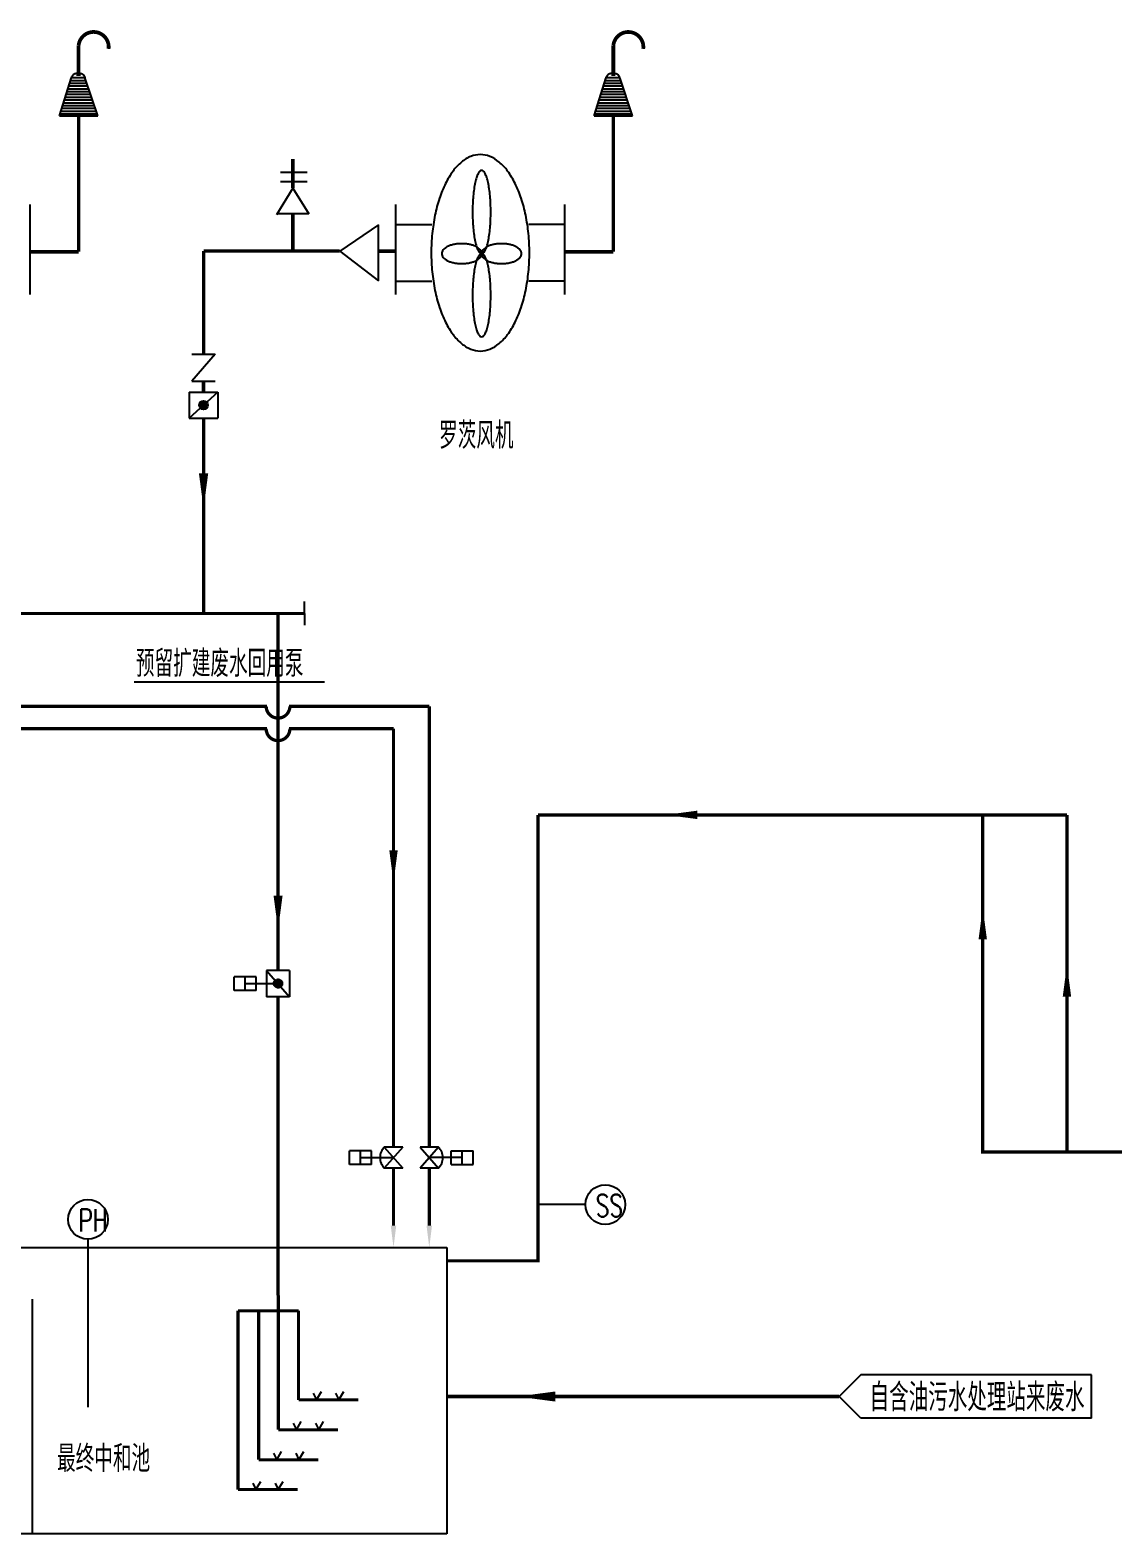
# Model space of a CAD drawing. Extents: x 51196 to 52353, y 31156 to 31960.
# Drawn here: x 51473.7 to 51636.7, y 31496.5 to 31722.7 of the extents above; entities that cross this region are included whole.
import ezdxf

# ---------------------------------------------------------------- set-up
doc = ezdxf.new("R2010")
doc.units = 0
doc.header["$LTSCALE"] = 3
doc.header["$MEASUREMENT"] = 0
for name, pattern in [('CENTER', [2, 1.25, -0.25, 0.25, -0.25]), ('DASHED2', [0.375, 0.25, -0.125]), ('HIDDEN2', [0.1875, 0.125, -0.0625])]:
    doc.linetypes.add(name, pattern=pattern)
doc.layers.get('0').update_dxf_attribs({"linetype": 'CONTINUOUS'})
for name, color, linetype in [('TT', 7, 'CONTINUOUS'), ('生产水', 5, 'CONTINUOUS'), ('碱', 6, 'DASHED2'), ('空气', 4, 'CENTER'), ('酸', 1, 'HIDDEN2')]:
    doc.layers.add(name, color=color, linetype=linetype)
doc.styles.add('HZ', font='geditxt.shx', dxfattribs={"width": 0.75, "bigfont": 'hztxt1.shx'})

msp = doc.modelspace()

# ---------------------------------------------------------------- hatches: boundary and pattern name
at = {"layer": 'TT', "linetype": 'Continuous', "ltscale": 3}
h = msp.add_hatch(color=0, dxfattribs=at)
h.paths.add_polyline_path([(51500.33, 31666.71, 0.685122), (51499.18, 31666.26, 0.186857), (51499.35, 31665.81)])
h.paths.add_polyline_path([(51500.5, 31666.26, 0.186857), (51500.33, 31666.71), (51499.35, 31665.81, 0.685122)])
at = {"layer": 'TT', "ltscale": 3}
h = msp.add_hatch(color=40, dxfattribs=at)
h.paths.add_polyline_path([(51534.21, 31542.83), (51533.8, 31542.83), (51533.8, 31539.56)])
h.paths.add_polyline_path([(51533.8, 31539.56), (51533.8, 31542.83), (51533.39, 31542.83)])
at = {"layer": '空气', "ltscale": 3}
h = msp.add_hatch(color=0, dxfattribs=at)
h.paths.add_polyline_path([(51511.05, 31579.26), (51510.4, 31579.26, 0.643887), (51511.47, 31578.77)])
h.paths.add_polyline_path([(51510.62, 31579.74, 0.216629), (51510.4, 31579.26), (51511.05, 31579.26)])
h.paths.add_polyline_path([(51510.62, 31579.74), (51511.47, 31578.77, 0.216629), (51511.69, 31579.26, 0.643887)])
at = {"layer": '酸', "ltscale": 3}
h = msp.add_hatch(color=256, dxfattribs=at)
h.paths.add_polyline_path([(51528.83, 31542.83), (51528.42, 31542.83), (51528.42, 31539.56)])
h.paths.add_polyline_path([(51528.42, 31539.56), (51528.42, 31542.83), (51528.01, 31542.83)])

# ---------------------------------------------------------------- linework, layer by layer
at = {"color": 7, "ltscale": 3}
for p, q in [((51489.39, 31624.62), (51518.06, 31624.62)), ((51535.19, 31554.66), (51532.41, 31551.49)), ((51532.41, 31554.66), (51535.19, 31551.49)), ((51535.19, 31554.66), (51532.41, 31554.66)), ((51537.09, 31552.06), (51537.09, 31554.09)), ((51537.09, 31554.09), (51540.41, 31554.09)), ((51538.75, 31552.06), (51538.75, 31554.09)), ((51540.41, 31552.06), (51540.41, 31554.09)), ((51538.75, 31553.08), (51533.8, 31553.08)), ((51537.09, 31552.06), (51540.41, 31552.06)), ((51535.19, 31551.49), (51532.41, 31551.49)), ((51482.45, 31540.8), (51482.45, 31515.53))]:
    msp.add_line(p, q, dxfattribs=at)
at = {"ltscale": 3}
msp.add_line((51557.31, 31546.01), (51550.16, 31546.01), dxfattribs=at)
at = {"color": 123, "ltscale": 3}
for p, q in [((51403.46, 31539.56), (51536.46, 31539.56)), ((51536.46, 31539.56), (51536.46, 31496.49)), ((51474.1, 31496.49), (51474.1, 31531.79)), ((51536.46, 31496.49), (51403.46, 31496.49))]:
    msp.add_line(p, q, dxfattribs=at)
at = {"ltscale": 3}
msp.add_circle((51560.29, 31546.01), 2.98, dxfattribs=at)
at = {"color": 7, "ltscale": 3}
msp.add_circle((51482.45, 31543.79), 2.98, dxfattribs=at)
msp.add_arc((51533.6, 31553.08), 2.24, 314.9192, 45.0808, dxfattribs=at)
at = {"layer": 'TT', "color": 4, "linetype": 'Continuous', "ltscale": 3}
for p, q in [((51478.17, 31709.75), (51479.92, 31715.38)), ((51479.7, 31714.68), (51482.28, 31714.68)), ((51479.83, 31715.1), (51482.14, 31715.1)), ((51480.12, 31715.52), (51481.86, 31715.52)), ((51480.74, 31715.94), (51481.31, 31715.94)), ((51483.92, 31709.75), (51482.04, 31715.38)), ((51558.62, 31709.75), (51560.37, 31715.38)), ((51560.15, 31714.68), (51562.73, 31714.68)), ((51560.28, 31715.1), (51562.59, 31715.1)), ((51560.58, 31715.52), (51562.31, 31715.52)), ((51561.2, 31715.94), (51561.76, 31715.94)), ((51564.37, 31709.75), (51562.5, 31715.38)), ((51479.05, 31712.58), (51482.97, 31712.58)), ((51479.18, 31713), (51482.83, 31713)), ((51479.31, 31713.42), (51482.69, 31713.42)), ((51479.44, 31713.84), (51482.56, 31713.84)), ((51479.57, 31714.26), (51482.42, 31714.26)), ((51559.5, 31712.58), (51563.43, 31712.58)), ((51559.63, 31713), (51563.29, 31713)), ((51559.76, 31713.42), (51563.15, 31713.42)), ((51559.89, 31713.84), (51563.01, 31713.84)), ((51560.02, 31714.26), (51562.87, 31714.26)), ((51478.4, 31710.48), (51483.67, 31710.48)), ((51478.53, 31710.9), (51483.53, 31710.9)), ((51478.66, 31711.32), (51483.39, 31711.32)), ((51478.79, 31711.74), (51483.25, 31711.74)), ((51478.92, 31712.16), (51483.11, 31712.16)), ((51558.85, 31710.48), (51564.12, 31710.48)), ((51558.98, 31710.9), (51563.98, 31710.9)), ((51559.11, 31711.32), (51563.84, 31711.32)), ((51559.24, 31711.74), (51563.7, 31711.74)), ((51559.37, 31712.16), (51563.57, 31712.16)), ((51478.17, 31709.75), (51483.92, 31709.75)), ((51478.27, 31710.06), (51483.81, 31710.06)), ((51558.62, 31709.75), (51564.37, 31709.75)), ((51558.72, 31710.06), (51564.26, 31710.06)), ((51473.76, 31682.91), (51473.76, 31696.43)), ((51528.76, 31682.91), (51528.76, 31696.43)), ((51554.22, 31682.91), (51554.22, 31696.43)), ((51526.16, 31693.38), (51520.34, 31689.43)), ((51526.16, 31684.95), (51526.16, 31693.38)), ((51528.82, 31693.42), (51534.19, 31693.42)), ((51554.16, 31693.42), (51548.79, 31693.42)), ((51520.34, 31689.43), (51526.16, 31684.95)), ((51528.82, 31684.91), (51534.19, 31684.91)), ((51554.16, 31684.91), (51548.79, 31684.91))]:
    msp.add_line(p, q, dxfattribs=at)
at = {"layer": 'TT', "color": 0, "linetype": 'Continuous', "ltscale": 3}
for p, q in [((51511.41, 31701.28), (51515.41, 31701.28)), ((51513.28, 31698.9), (51510.79, 31694.9)), ((51511.41, 31699.9), (51515.41, 31699.9)), ((51513.28, 31698.9), (51515.66, 31695.02)), ((51515.66, 31695.02), (51510.91, 31695.02)), ((51498.08, 31673.92), (51501.6, 31673.92)), ((51501.6, 31673.92), (51498.08, 31669.88)), ((51498.08, 31673.92), (51501.6, 31673.92)), ((51498.08, 31669.88), (51501.6, 31669.88)), ((51498.08, 31669.88), (51501.6, 31669.88)), ((51502.01, 31668.23), (51497.68, 31664.29)), ((51497.68, 31668.23), (51502.01, 31668.23)), ((51497.68, 31668.23), (51497.68, 31664.29)), ((51498.08, 31668.23), (51501.6, 31668.23)), ((51502.01, 31668.23), (51502.01, 31664.29)), ((51497.68, 31664.29), (51502.01, 31664.29))]:
    msp.add_line(p, q, dxfattribs=at)
at = {"layer": 'TT', "color": 4, "linetype": 'Continuous', "ltscale": 3, "const_width": 0.56}
for points in [[(51485.55, 31719.83, 1), (51481.04, 31720.39, 1)], [(51566, 31719.83, 1), (51561.5, 31720.39, 1)]]:
    msp.add_lwpolyline(points, format="xyb", dxfattribs=at)
for points in [[(51481.04, 31716.14), (51481.04, 31720.39)], [(51561.5, 31716.14), (51561.5, 31720.39)], [(51526.16, 31689.43), (51528.76, 31689.43)]]:
    msp.add_lwpolyline(points, dxfattribs=at)
at = {"layer": 'TT', "color": 4, "linetype": 'Continuous', "ltscale": 3}
for points, format in [([(51482.04, 31715.38, 0.06768), (51482.02, 31715.53, 0.063343), (51481.96, 31715.68, 0.056616), (51481.86, 31715.81, 0.049695), (51481.73, 31715.92, 0.043871), (51481.57, 31716.02, 0.039576), (51481.39, 31716.09, 0.036814), (51481.19, 31716.13, 0.035473), (51480.98, 31716.15, 0.035473), (51480.77, 31716.13, 0.036814), (51480.57, 31716.09, 0.039576), (51480.39, 31716.02, 0.043871), (51480.23, 31715.92, 0.049695), (51480.1, 31715.81, 0.056616), (51480, 31715.68, 0.063343), (51479.94, 31715.53, 0.06768), (51479.92, 31715.38, 0.06768)], "xyb"), ([(51562.5, 31715.38, 0.06768), (51562.47, 31715.53, 0.063343), (51562.41, 31715.68, 0.056616), (51562.32, 31715.81, 0.049695), (51562.18, 31715.92, 0.043871), (51562.02, 31716.02, 0.039576), (51561.84, 31716.09, 0.036814), (51561.64, 31716.13, 0.035473), (51561.43, 31716.15, 0.035473), (51561.23, 31716.13, 0.036814), (51561.03, 31716.09, 0.039576), (51560.84, 31716.02, 0.043871), (51560.68, 31715.92, 0.049695), (51560.55, 31715.81, 0.056616), (51560.45, 31715.68, 0.063343), (51560.39, 31715.53, 0.06768), (51560.37, 31715.38, 0.06768)], "xyb"), ([(51499.84, 31656.01, 1.4, 0, 0), (51499.84, 31650.69, 0, 0, 0)], "xyseb")]:
    msp.add_lwpolyline(points, format=format, dxfattribs=at)
at = {"layer": 'TT', "color": 0, "linetype": 'Continuous', "ltscale": 3, "const_width": 0.56}
for points in [[(51513.28, 31698.9), (51513.28, 31703.29)], [(51513.28, 31689.54), (51513.28, 31695.02)], [(51499.84, 31668.23), (51499.84, 31669.88)]]:
    msp.add_lwpolyline(points, dxfattribs=at)
at = {"layer": 'TT', "color": 4, "linetype": 'Continuous', "ltscale": 3}
for points in [[(51541.49, 31703.94, 0.094941), (51540.05, 31703.66, 0.078462), (51538.66, 31702.82, 0.059206), (51537.38, 31701.45, 0.044721), (51536.26, 31699.61, 0.035319), (51535.34, 31697.37, 0.029561), (51534.66, 31694.82, 0.026278), (51534.24, 31692.05, 0.024788), (51534.1, 31689.17, 0.024788), (51534.24, 31686.28, 0.026278), (51534.66, 31683.51, 0.029561), (51535.34, 31680.96, 0.035319), (51536.26, 31678.72, 0.044721), (51537.38, 31676.88, 0.059206), (51538.66, 31675.52, 0.078462), (51540.05, 31674.68, 0.094941), (51541.49, 31674.39, 0.094941), (51542.93, 31674.68, 0.078462), (51544.31, 31675.52, 0.059206), (51545.59, 31676.88, 0.044721), (51546.71, 31678.72, 0.035319), (51547.63, 31680.96, 0.029561), (51548.31, 31683.51, 0.026278), (51548.73, 31686.28, 0.024788), (51548.87, 31689.17, 0.024788), (51548.73, 31692.05, 0.026278), (51548.31, 31694.82, 0.029561), (51547.63, 31697.37, 0.035319), (51546.71, 31699.61, 0.044721), (51545.59, 31701.45, 0.059206), (51544.31, 31702.82, 0.078462), (51542.93, 31703.66, 0.094941)], [(51541.68, 31689.04, 0.18643), (51541.95, 31689.16, 0.086992), (51542.2, 31689.52, 0.04244), (51542.44, 31690.1, 0.025292), (51542.65, 31690.87, 0.01758), (51542.82, 31691.82, 0.013713), (51542.95, 31692.91, 0.011736), (51543.02, 31694.08, 0.010886), (51543.05, 31695.3, 0.010886), (51543.02, 31696.52, 0.011736), (51542.95, 31697.7, 0.013713), (51542.82, 31698.78, 0.01758), (51542.65, 31699.73, 0.025292), (51542.44, 31700.5, 0.04244), (51542.2, 31701.08, 0.086992), (51541.95, 31701.44, 0.18643), (51541.68, 31701.56, 0.18643), (51541.41, 31701.44, 0.086992), (51541.16, 31701.08, 0.04244), (51540.92, 31700.5, 0.025292), (51540.71, 31699.73, 0.01758), (51540.54, 31698.78, 0.013713), (51540.41, 31697.7, 0.011736), (51540.34, 31696.52, 0.010886), (51540.31, 31695.3, 0.010886), (51540.34, 31694.08, 0.011736), (51540.41, 31692.91, 0.013713), (51540.54, 31691.82, 0.01758), (51540.71, 31690.87, 0.025292), (51540.92, 31690.1, 0.04244), (51541.16, 31689.52, 0.086992), (51541.41, 31689.16, 0.18643)], [(51541.68, 31689.04, 0.094941), (51541.62, 31689.33, 0.078462), (51541.45, 31689.61, 0.059206), (51541.17, 31689.87, 0.044721), (51540.8, 31690.1, 0.035319), (51540.35, 31690.29, 0.029561), (51539.83, 31690.43, 0.026278), (51539.27, 31690.51, 0.024788), (51538.68, 31690.54, 0.024788), (51538.1, 31690.51, 0.026278), (51537.54, 31690.43, 0.029561), (51537.02, 31690.29, 0.035319), (51536.56, 31690.1, 0.044721), (51536.19, 31689.87, 0.059206), (51535.91, 31689.61, 0.078462), (51535.74, 31689.33, 0.094941), (51535.69, 31689.04, 0.094941), (51535.74, 31688.75, 0.078462), (51535.91, 31688.47, 0.059206), (51536.19, 31688.21, 0.044721), (51536.56, 31687.98, 0.035319), (51537.02, 31687.79, 0.029561), (51537.54, 31687.66, 0.026278), (51538.1, 31687.57, 0.024788), (51538.68, 31687.54, 0.024788), (51539.27, 31687.57, 0.026278), (51539.83, 31687.66, 0.029561), (51540.35, 31687.79, 0.035319), (51540.8, 31687.98, 0.044721), (51541.17, 31688.21, 0.059206), (51541.45, 31688.47, 0.078462), (51541.62, 31688.75, 0.094941)], [(51547.67, 31689.04, 0.094941), (51547.62, 31689.33, 0.078462), (51547.45, 31689.61, 0.059206), (51547.17, 31689.87, 0.044721), (51546.8, 31690.1, 0.035319), (51546.34, 31690.29, 0.029561), (51545.82, 31690.43, 0.026278), (51545.26, 31690.51, 0.024788), (51544.68, 31690.54, 0.024788), (51544.09, 31690.51, 0.026278), (51543.53, 31690.43, 0.029561), (51543.01, 31690.29, 0.035319), (51542.56, 31690.1, 0.044721), (51542.19, 31689.87, 0.059206), (51541.91, 31689.61, 0.078462), (51541.74, 31689.33, 0.094941), (51541.68, 31689.04, 0.094941), (51541.74, 31688.75, 0.078462), (51541.91, 31688.47, 0.059206), (51542.19, 31688.21, 0.044721), (51542.56, 31687.98, 0.035319), (51543.01, 31687.79, 0.029561), (51543.53, 31687.66, 0.026278), (51544.09, 31687.57, 0.024788), (51544.68, 31687.54, 0.024788), (51545.26, 31687.57, 0.026278), (51545.82, 31687.66, 0.029561), (51546.34, 31687.79, 0.035319), (51546.8, 31687.98, 0.044721), (51547.17, 31688.21, 0.059206), (51547.45, 31688.47, 0.078462), (51547.62, 31688.75, 0.094941)], [(51541.68, 31676.52, 0.18643), (51541.95, 31676.64, 0.086992), (51542.2, 31677, 0.04244), (51542.44, 31677.58, 0.025292), (51542.65, 31678.36, 0.01758), (51542.82, 31679.3, 0.013713), (51542.95, 31680.39, 0.011736), (51543.02, 31681.56, 0.010886), (51543.05, 31682.78, 0.010886), (51543.02, 31684, 0.011736), (51542.95, 31685.18, 0.013713), (51542.82, 31686.26, 0.01758), (51542.65, 31687.21, 0.025292), (51542.44, 31687.99, 0.04244), (51542.2, 31688.56, 0.086992), (51541.95, 31688.92, 0.18643), (51541.68, 31689.04, 0.18643), (51541.41, 31688.92, 0.086992), (51541.16, 31688.56, 0.04244), (51540.92, 31687.99, 0.025292), (51540.71, 31687.21, 0.01758), (51540.54, 31686.26, 0.013713), (51540.41, 31685.18, 0.011736), (51540.34, 31684, 0.010886), (51540.31, 31682.78, 0.010886), (51540.34, 31681.56, 0.011736), (51540.41, 31680.39, 0.013713), (51540.54, 31679.3, 0.01758), (51540.71, 31678.36, 0.025292), (51540.92, 31677.58, 0.04244), (51541.16, 31677, 0.086992), (51541.41, 31676.64, 0.18643)]]:
    msp.add_lwpolyline(points, format="xyb", close=True, dxfattribs=at)
at = {"layer": 'TT', "color": 0, "linetype": 'Continuous', "ltscale": 3}
msp.add_circle((51499.84, 31666.26), 0.662, dxfattribs=at)
at = {"layer": '生产水', "color": 7, "ltscale": 3}
for p, q in [((51598.72, 31520.4), (51595.47, 31517.15)), ((51633.44, 31520.4), (51598.72, 31520.4)), ((51633.44, 31513.9), (51633.44, 31520.4)), ((51598.72, 31513.9), (51595.47, 31517.15)), ((51633.44, 31513.9), (51598.72, 31513.9))]:
    msp.add_line(p, q, dxfattribs=at)
at = {"layer": '生产水', "color": 2, "ltscale": 3, "const_width": 0.49}
for points in [[(51550.16, 31604.63), (51550.16, 31537.56), (51536.46, 31537.56)], [(51629.75, 31604.63), (51550.16, 31604.63)], [(51629.75, 31553.94), (51617.08, 31553.94), (51617.08, 31604.63)], [(51682.79, 31553.94), (51629.75, 31553.94), (51629.75, 31604.63)]]:
    msp.add_lwpolyline(points, dxfattribs=at)
at = {"layer": '生产水', "color": 2, "ltscale": 3}
for points in [[(51574.12, 31604.63, 1.26, 0, 0), (51569.33, 31604.63, 0, 0, 0)], [(51617.08, 31585.9, 1.26, 0, 0), (51617.08, 31590.68, 0, 0, 0)], [(51629.75, 31577.31, 1.26, 0, 0), (51629.75, 31582.1, 0, 0, 0)]]:
    msp.add_lwpolyline(points, format="xyseb", dxfattribs=at)
at = {"layer": '生产水', "color": 11, "ltscale": 3}
msp.add_lwpolyline([(51552.76, 31517.15, 1.51, 0, 0), (51547.01, 31517.15, 0, 0, 0)], format="xyseb", dxfattribs=at)
at = {"layer": '生产水', "color": 11, "ltscale": 3, "const_width": 0.525}
msp.add_lwpolyline([(51595.47, 31517.15), (51536.46, 31517.15)], dxfattribs=at)
at = {"layer": '碱', "color": 40, "linetype": 'ByBlock', "ltscale": 3, "const_width": 0.49}
for points in [[(51509.4, 31620.97), (51310.68, 31620.97)], [(51533.8, 31620.97), (51512.69, 31620.97)], [(51533.8, 31620.97), (51533.8, 31554.66)], [(51533.8, 31551.49), (51533.8, 31542.83)]]:
    msp.add_lwpolyline(points, dxfattribs=at)
msp.add_lwpolyline([(51509.26, 31620.97, 1), (51512.83, 31620.97)], format="xyb", dxfattribs=at)
at = {"layer": '空气', "color": 4, "ltscale": 3}
for p, q in [((51515.03, 31634.92), (51515.03, 31636.7)), ((51515.03, 31634.92), (51515.03, 31633.14)), ((51516.85, 31516.65), (51517.59, 31517.89)), ((51520.2, 31516.65), (51520.95, 31517.89)), ((51516.35, 31517.64), (51516.85, 31516.65)), ((51519.71, 31517.64), (51520.2, 31516.65)), ((51513.81, 31512.15), (51514.55, 31513.39)), ((51517.16, 31512.15), (51517.91, 31513.39)), ((51513.31, 31513.14), (51513.81, 31512.15)), ((51516.67, 31513.14), (51517.16, 31512.15)), ((51510.84, 31507.65), (51511.59, 31508.89)), ((51514.2, 31507.65), (51514.95, 31508.89)), ((51510.34, 31508.64), (51510.84, 31507.65)), ((51513.7, 31508.64), (51514.2, 31507.65)), ((51507.73, 31503.15), (51508.47, 31504.39)), ((51511.08, 31503.15), (51511.83, 31504.39)), ((51507.23, 31504.14), (51507.73, 31503.15)), ((51510.59, 31504.14), (51511.08, 31503.15))]:
    msp.add_line(p, q, dxfattribs=at)
at = {"layer": '空气', "color": 0, "ltscale": 3}
for p, q in [((51512.78, 31581.24), (51509.32, 31581.24)), ((51509.32, 31581.24), (51509.32, 31577.27)), ((51509.32, 31581.24), (51512.78, 31577.27)), ((51512.78, 31581.24), (51512.78, 31577.27)), ((51504.44, 31578.24), (51504.44, 31580.27)), ((51507.76, 31580.27), (51504.44, 31580.27)), ((51507.76, 31580.27), (51504.44, 31580.27)), ((51504.44, 31578.24), (51504.44, 31580.27)), ((51507.76, 31580.27), (51504.44, 31580.27)), ((51504.44, 31578.24), (51504.44, 31580.27)), ((51506.1, 31578.24), (51506.1, 31580.27)), ((51506.1, 31578.24), (51506.1, 31580.27)), ((51506.1, 31578.24), (51506.1, 31580.27)), ((51506.1, 31579.26), (51511.05, 31579.26)), ((51506.1, 31579.26), (51511.05, 31579.26)), ((51507.76, 31578.24), (51507.76, 31580.27)), ((51507.76, 31578.24), (51504.44, 31578.24)), ((51507.76, 31578.24), (51504.44, 31578.24)), ((51507.76, 31578.24), (51504.44, 31578.24)), ((51512.78, 31577.27), (51509.32, 31577.27))]:
    msp.add_line(p, q, dxfattribs=at)
at = {"layer": '空气', "color": 4, "linetype": 'ByBlock', "ltscale": 3, "const_width": 0.49}
for points in [[(51481.04, 31689.32), (51481.04, 31709.75)], [(51561.5, 31689.32), (51561.5, 31709.75)], [(51499.84, 31689.43), (51520.34, 31689.43)], [(51499.84, 31673.92), (51499.84, 31689.43)], [(51499.84, 31634.92), (51499.84, 31664.29)], [(51326.29, 31634.92), (51515.03, 31634.92)], [(51511.05, 31581.24), (51511.05, 31634.92)], [(51511.05, 31532.35), (51511.05, 31577.27)], [(51511.09, 31532.35), (51511.09, 31512.15)], [(51505.01, 31530.04), (51505.01, 31503.15)], [(51508.13, 31530.04), (51508.13, 31507.65)]]:
    msp.add_lwpolyline(points, dxfattribs=at)
at = {"layer": '空气', "color": 4, "ltscale": 2, "const_width": 0.56}
for points in [[(51473.8, 31689.32), (51481.04, 31689.32)], [(51554.25, 31689.32), (51561.5, 31689.32)]]:
    msp.add_lwpolyline(points, dxfattribs=at)
at = {"layer": '空气', "color": 4, "ltscale": 3}
msp.add_lwpolyline([(51511.05, 31592.46, 1.35, 0, 0), (51511.05, 31587.33, 0, 0, 0)], format="xyseb", dxfattribs=at)
at = {"layer": '空气', "color": 4, "ltscale": 3, "const_width": 0.45}
for points in [[(51505.01, 31530.04), (51514.13, 31530.04)], [(51514.13, 31530.04), (51514.13, 31516.65)], [(51514.13, 31516.65), (51523.13, 31516.65)], [(51511.09, 31512.15), (51520.09, 31512.15)], [(51508.13, 31507.65), (51517.13, 31507.65)], [(51505.01, 31503.15), (51514.01, 31503.15)]]:
    msp.add_lwpolyline(points, dxfattribs=at)
at = {"layer": '空气', "color": 0, "ltscale": 3}
msp.add_circle((51511.05, 31579.26), 0.644, dxfattribs=at)
at = {"layer": '酸', "color": 0, "linetype": 'ByBlock', "ltscale": 3}
for p, q in [((51525.13, 31554.09), (51521.81, 31554.09)), ((51521.81, 31552.06), (51521.81, 31554.09)), ((51523.47, 31552.06), (51523.47, 31554.09)), ((51525.13, 31552.06), (51525.13, 31554.09)), ((51529.81, 31554.66), (51527.03, 31554.66)), ((51527.03, 31554.66), (51529.81, 31551.49)), ((51529.81, 31554.66), (51527.03, 31551.49)), ((51525.13, 31552.06), (51521.81, 31552.06)), ((51523.47, 31553.08), (51528.42, 31553.08)), ((51529.81, 31551.49), (51527.03, 31551.49))]:
    msp.add_line(p, q, dxfattribs=at)
at = {"layer": '酸', "linetype": 'ByBlock', "ltscale": 3, "const_width": 0.49}
for points in [[(51509.4, 31617.58), (51310.68, 31617.58)], [(51528.42, 31617.58), (51512.69, 31617.58)], [(51528.42, 31617.58), (51528.42, 31554.66)], [(51528.42, 31551.49), (51528.42, 31542.83)]]:
    msp.add_lwpolyline(points, dxfattribs=at)
msp.add_lwpolyline([(51509.26, 31617.58, 1), (51512.83, 31617.58)], format="xyb", dxfattribs=at)
at = {"layer": '酸', "linetype": 'ByBlock', "ltscale": 3}
msp.add_lwpolyline([(51528.42, 31599.28, 1.26, 0, 0), (51528.42, 31594.49, 0, 0, 0)], format="xyseb", dxfattribs=at)
at = {"layer": '酸', "color": 0, "linetype": 'ByBlock', "ltscale": 3}
msp.add_arc((51528.62, 31553.08), 2.24, 134.9192, 225.0808, dxfattribs=at)

# ---------------------------------------------------------------- texts
at = {"color": 7, "ltscale": 3, "style": 'HZ', "width": 0.7}
for s, height, p in [('罗茨风机 ', 4, (51535.28, 31659.69)), ('预留扩建废水回用泵', 4, (51489.67, 31625.39)), ('PH', 3.36, (51481.04, 31541.97)), ('最终中和池', 4, (51477.8, 31505.81))]:
    msp.add_text(s, height=height, dxfattribs=at).set_placement(p)
at = {"ltscale": 3, "style": 'HZ', "width": 0.7}
msp.add_text('SS', height=3.36, dxfattribs=at).set_placement((51558.88, 31544.2))
at = {"layer": '生产水', "color": 7, "ltscale": 3, "style": 'HZ', "width": 0.7}
msp.add_text('自含油污水处理站来废水', height=4.2, dxfattribs=at).set_placement((51600.06, 31514.93))

doc.saveas('drawing.dxf')
